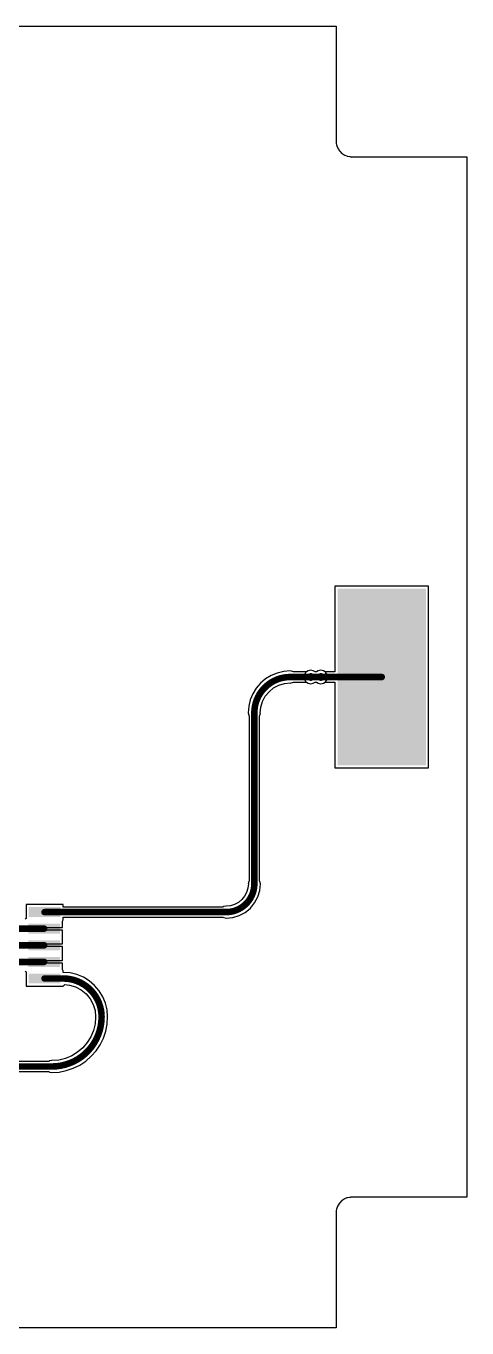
# Model space of a CAD drawing. Header units: millimetres. Extents: x 0.2 to 99.8, y 0.1 to 99.7.
# Drawn here: x 66.1 to 99.8, y 0.1 to 99.7 of the extents above; entities that cross this region are included whole.
import ezdxf

# ---------------------------------------------------------------- set-up
doc = ezdxf.new("R2010")
doc.units = ezdxf.units.MM
for name, color, linetype in [('BottomLayer', 5, 'Continuous'), ('TopLayer', 1, 'Continuous'), ('ViaHoleLayer', 16, 'Continuous')]:
    doc.layers.add(name, color=color, linetype=linetype)

msp = doc.modelspace()

# ---------------------------------------------------------------- linework, layer by layer
at = {"layer": 'BottomLayer'}
for p, q in [((10.217, 99.656), (89.809, 99.656)), ((89.809, 99.656), (89.809, 90.86)), ((89.809, 90.86), (89.81, 90.855)), ((89.81, 90.855), (89.809, 90.85)), ((89.809, 90.85), (89.814, 90.752)), ((89.814, 90.752), (89.818, 90.738)), ((89.818, 90.738), (89.818, 90.723)), ((89.818, 90.723), (89.856, 90.53)), ((89.856, 90.53), (89.863, 90.512)), ((89.863, 90.512), (89.867, 90.492)), ((89.867, 90.492), (89.942, 90.311)), ((89.942, 90.311), (89.954, 90.294)), ((89.954, 90.294), (89.961, 90.276)), ((89.961, 90.276), (90.07, 90.113)), ((90.07, 90.113), (90.084, 90.098)), ((90.084, 90.098), (90.096, 90.082)), ((90.096, 90.082), (90.234, 89.943)), ((90.234, 89.943), (90.251, 89.932)), ((90.251, 89.932), (90.265, 89.918)), ((90.265, 89.918), (90.428, 89.809)), ((90.428, 89.809), (90.447, 89.801)), ((90.447, 89.801), (90.463, 89.79)), ((90.463, 89.79), (90.644, 89.715)), ((90.644, 89.715), (90.664, 89.711)), ((90.664, 89.711), (90.683, 89.703)), ((90.683, 89.703), (90.875, 89.665)), ((90.875, 89.665), (90.89, 89.665)), ((90.89, 89.665), (90.905, 89.662)), ((90.905, 89.662), (91.003, 89.657)), ((91.003, 89.657), (91.008, 89.657)), ((91.008, 89.657), (91.013, 89.656)), ((91.013, 89.656), (99.809, 89.656)), ((99.809, 89.656), (99.809, 10.064)), ((84.854, 49.973), (84.425, 49.71)), ((85.318, 50.166), (84.854, 49.973)), ((85.808, 50.283), (85.318, 50.166)), ((86.309, 50.323), (85.808, 50.283)), ((86.309, 50.322), (86.309, 50.323)), ((86.486, 50.286), (86.309, 50.322)), ((86.549, 50.244), (86.486, 50.286)), ((87.542, 50.244), (86.549, 50.244)), ((87.677, 50.334), (87.542, 50.244)), ((87.873, 50.373), (87.677, 50.334)), ((88.07, 50.334), (87.873, 50.373)), ((88.205, 50.244), (88.07, 50.334)), ((88.315, 50.244), (88.205, 50.244)), ((88.45, 50.334), (88.315, 50.244)), ((88.646, 50.373), (88.45, 50.334)), ((88.842, 50.334), (88.646, 50.373)), ((89.009, 50.223), (88.842, 50.334)), ((89.12, 50.056), (89.009, 50.223)), ((89.159, 49.86), (89.12, 50.056)), ((89.12, 49.664), (89.159, 49.86)), ((83.716, 49.001), (83.453, 48.572)), ((84.042, 49.384), (83.716, 49.001)), ((84.425, 49.71), (84.042, 49.384)), ((84.691, 48.735), (85.037, 49.02)), ((85.037, 49.02), (85.433, 49.231)), ((85.433, 49.231), (85.862, 49.362)), ((85.862, 49.362), (86.302, 49.405)), ((86.302, 49.405), (86.309, 49.398)), ((86.309, 49.398), (86.486, 49.434)), ((86.309, 49.398), (86.309, 49.398)), ((86.486, 49.434), (86.549, 49.476)), ((86.549, 49.476), (87.542, 49.476)), ((87.542, 49.476), (87.677, 49.386)), ((87.677, 49.386), (87.873, 49.347)), ((87.873, 49.347), (88.07, 49.386)), ((88.07, 49.386), (88.205, 49.476)), ((88.205, 49.476), (88.315, 49.476)), ((88.315, 49.476), (88.45, 49.386)), ((88.45, 49.386), (88.646, 49.347)), ((88.646, 49.347), (88.842, 49.386)), ((88.842, 49.386), (89.009, 49.497)), ((89.009, 49.497), (89.12, 49.664)), ((83.26, 48.108), (83.143, 47.618)), ((83.453, 48.572), (83.26, 48.108)), ((84.064, 47.564), (84.195, 47.993)), ((84.195, 47.993), (84.406, 48.389)), ((84.406, 48.389), (84.691, 48.735)), ((83.143, 47.618), (83.103, 47.117)), ((83.103, 47.117), (83.104, 47.117)), ((83.104, 47.117), (83.14, 46.94)), ((83.14, 46.94), (83.182, 46.877)), ((83.182, 46.877), (83.182, 34.276)), ((83.95, 46.877), (83.992, 46.94)), ((83.95, 34.276), (83.95, 46.877)), ((83.992, 46.94), (84.028, 47.117)), ((84.021, 47.124), (84.064, 47.564)), ((84.028, 47.117), (84.021, 47.124)), ((84.028, 47.117), (84.028, 47.117)), ((83.108, 34.032), (83.076, 33.704)), ((83.14, 34.213), (83.104, 34.036)), ((83.104, 34.036), (83.104, 34.036)), ((83.104, 34.036), (83.108, 34.032)), ((83.182, 34.276), (83.14, 34.213)), ((83.992, 34.213), (83.95, 34.276)), ((83.981, 33.524), (84.031, 34.036)), ((84.028, 34.036), (83.992, 34.213)), ((84.031, 34.036), (84.028, 34.036)), ((82.822, 33.09), (82.61, 32.833)), ((82.979, 33.385), (82.822, 33.09)), ((83.076, 33.704), (82.979, 33.385)), ((83.589, 32.578), (83.832, 33.032)), ((83.832, 33.032), (83.981, 33.524)), ((68.948, 32.461), (66.129, 32.461)), ((66.129, 32.461), (66.129, 31.38)), ((68.948, 32.261), (68.948, 32.461)), ((81.167, 32.261), (68.948, 32.261)), ((81.23, 32.303), (81.167, 32.261)), ((81.407, 32.339), (81.23, 32.303)), ((81.411, 32.335), (81.407, 32.339)), ((81.407, 32.339), (81.407, 32.339)), ((81.739, 32.367), (81.411, 32.335)), ((82.058, 32.464), (81.739, 32.367)), ((82.353, 32.621), (82.058, 32.464)), ((82.61, 32.833), (82.353, 32.621)), ((82.865, 31.854), (83.263, 32.18)), ((83.263, 32.18), (83.589, 32.578)), ((66.129, 31.38), (66.064, 31.324)), ((68.91, 31.182), (68.948, 31.293)), ((68.91, 30.709), (68.91, 31.182)), ((68.948, 31.302), (68.948, 31.493)), ((68.948, 31.493), (81.167, 31.493)), ((68.948, 31.293), (68.948, 31.302)), ((81.167, 31.493), (81.23, 31.451)), ((81.23, 31.451), (81.407, 31.415)), ((81.407, 31.412), (81.919, 31.462)), ((81.407, 31.415), (81.407, 31.412)), ((81.919, 31.462), (82.411, 31.611)), ((82.411, 31.611), (82.865, 31.854)), ((67.501, 30.505), (67.501, 30.709)), ((67.501, 30.709), (68.91, 30.709)), ((68.91, 30.505), (67.501, 30.505)), ((68.91, 30.048), (68.91, 30.505)), ((68.91, 30.023), (68.91, 30.048)), ((68.91, 29.921), (68.91, 30.023)), ((68.91, 29.896), (68.91, 29.921)), ((68.91, 29.439), (68.91, 29.896)), ((67.501, 29.235), (67.501, 29.439)), ((67.501, 29.439), (68.91, 29.439)), ((68.91, 29.235), (67.501, 29.235)), ((68.91, 28.778), (68.91, 29.235)), ((67.501, 27.965), (67.501, 28.169)), ((67.501, 28.169), (68.91, 28.169)), ((68.91, 27.965), (67.501, 27.965)), ((68.91, 28.753), (68.91, 28.778)), ((68.91, 28.651), (68.91, 28.753)), ((68.91, 28.626), (68.91, 28.651)), ((68.91, 28.169), (68.91, 28.626)), ((68.91, 27.508), (68.91, 27.965)), ((66.064, 27.35), (66.129, 27.294)), ((66.129, 27.294), (66.129, 26.213)), ((68.91, 27.492), (68.91, 27.508)), ((68.948, 27.381), (68.91, 27.492)), ((68.961, 27.26), (68.948, 27.381)), ((68.948, 27.381), (68.948, 27.381)), ((69.493, 27.218), (68.961, 27.26)), ((70.011, 27.094), (69.493, 27.218)), ((70.504, 26.89), (70.011, 27.094)), ((66.129, 26.213), (68.948, 26.213)), ((68.948, 26.217), (69.075, 26.332)), ((68.948, 26.213), (68.948, 26.217)), ((69.075, 26.332), (69.445, 26.296)), ((69.445, 26.296), (69.911, 26.155)), ((69.911, 26.155), (70.34, 25.925)), ((70.34, 25.925), (70.716, 25.617)), ((70.959, 26.611), (70.504, 26.89)), ((71.364, 26.265), (70.959, 26.611)), ((71.71, 25.859), (71.364, 26.265)), ((70.716, 25.617), (71.025, 25.241)), ((71.025, 25.241), (71.254, 24.812)), ((71.989, 25.405), (71.71, 25.859)), ((72.193, 24.912), (71.989, 25.405)), ((72.318, 24.393), (72.193, 24.912)), ((71.254, 24.812), (71.395, 24.346)), ((71.395, 24.346), (71.44, 23.889)), ((72.359, 23.862), (72.318, 24.393)), ((71.4, 23.339), (71.278, 22.829)), ((71.439, 23.838), (71.4, 23.339)), ((71.44, 23.889), (71.435, 23.862)), ((71.435, 23.862), (71.439, 23.838)), ((72.213, 22.76), (72.322, 23.306)), ((72.322, 23.306), (72.358, 23.862)), ((72.358, 23.862), (72.359, 23.862)), ((71.077, 22.345), (70.803, 21.898)), ((71.278, 22.829), (71.077, 22.345)), ((71.788, 21.733), (72.034, 22.232)), ((72.034, 22.232), (72.213, 22.76)), ((70.064, 21.159), (69.617, 20.885)), ((70.463, 21.5), (70.064, 21.159)), ((70.803, 21.898), (70.463, 21.5)), ((71.111, 20.851), (71.478, 21.27)), ((71.478, 21.27), (71.788, 21.733)), ((67.86, 20.45), (54.01, 20.45)), ((67.924, 20.492), (67.86, 20.45)), ((68.101, 20.528), (67.924, 20.492)), ((68.107, 20.522), (68.101, 20.528)), ((68.101, 20.528), (68.101, 20.528)), ((68.623, 20.562), (68.107, 20.522)), ((69.133, 20.685), (68.623, 20.562)), ((69.617, 20.885), (69.133, 20.685)), ((69.202, 19.749), (69.73, 19.928)), ((69.73, 19.928), (70.229, 20.175)), ((70.229, 20.175), (70.692, 20.484)), ((70.692, 20.484), (71.111, 20.851)), ((54.01, 19.682), (67.86, 19.682)), ((67.86, 19.682), (67.924, 19.64)), ((67.924, 19.64), (68.101, 19.604)), ((68.101, 19.604), (68.656, 19.641)), ((68.101, 19.604), (68.101, 19.604)), ((68.656, 19.641), (69.202, 19.749)), ((90.644, 10.006), (90.463, 9.931)), ((90.664, 10.01), (90.644, 10.006)), ((90.683, 10.017), (90.664, 10.01)), ((90.875, 10.056), (90.683, 10.017)), ((90.89, 10.056), (90.875, 10.056)), ((90.905, 10.059), (90.89, 10.056)), ((91.003, 10.064), (90.905, 10.059)), ((91.008, 10.063), (91.003, 10.064)), ((91.013, 10.064), (91.008, 10.063)), ((99.809, 10.064), (91.013, 10.064)), ((89.814, 8.968), (89.809, 8.87)), ((89.818, 8.983), (89.814, 8.968)), ((89.856, 9.19), (89.818, 8.998)), ((89.818, 8.998), (89.818, 8.983)), ((89.863, 9.209), (89.856, 9.19)), ((89.867, 9.229), (89.863, 9.209)), ((89.942, 9.41), (89.867, 9.229)), ((89.954, 9.427), (89.942, 9.41)), ((89.961, 9.445), (89.954, 9.427)), ((90.07, 9.608), (89.961, 9.445)), ((90.084, 9.622), (90.07, 9.608)), ((90.096, 9.639), (90.084, 9.622)), ((90.234, 9.778), (90.096, 9.639)), ((90.251, 9.789), (90.234, 9.778)), ((90.265, 9.803), (90.251, 9.789)), ((90.428, 9.912), (90.265, 9.803)), ((90.447, 9.92), (90.428, 9.912)), ((90.463, 9.931), (90.447, 9.92)), ((89.809, 8.87), (89.81, 8.865)), ((89.81, 8.865), (89.809, 8.86)), ((89.809, 8.86), (89.809, 0.064)), ((89.809, 0.064), (10.217, 0.064))]:
    msp.add_line(p, q, dxfattribs=at)
at = {"layer": 'BottomLayer', "const_width": 0.499}
for points in [[(83.566, 47.117, -0.414214), (86.309, 49.86)], [(83.566, 34.036, -0.414214), (81.407, 31.877)], [(68.961, 26.797, -0.414214), (71.896, 23.862)], [(71.896, 23.862, -0.414214), (68.101, 20.066)]]:
    msp.add_lwpolyline(points, format="xyb", dxfattribs=at)
at = {"layer": 'BottomLayer'}
for points, const_width in [([(86.309, 49.86), (87.873, 49.86)], 0.499), ([(87.873, 49.86), (88.646, 49.86)], 0.499), ([(83.566, 34.036), (83.566, 47.117)], 0.499), ([(67.539, 31.877), (81.407, 31.877)], 0.499), ([(61.531, 30.607), (67.501, 30.607)], 0.508), ([(64.516, 29.337), (67.501, 29.337)], 0.508), ([(61.531, 28.067), (67.501, 28.067)], 0.508), ([(67.539, 26.797), (68.961, 26.797)], 0.499), ([(53.77, 20.066), (68.101, 20.066)], 0.499)]:
    msp.add_lwpolyline(points, dxfattribs=dict(at, const_width=const_width))
for points, const_width in [([(86.184, 49.86, 1), (86.434, 49.86, 1)], 0.249), ([(86.184, 49.86, 1), (86.434, 49.86, 1)], 0.249), ([(87.723, 49.86, 1), (88.023, 49.86, 1)], 0.3), ([(87.749, 49.86, 1), (87.998, 49.86, 1)], 0.249), ([(87.749, 49.86, 1), (87.998, 49.86, 1)], 0.249), ([(88.496, 49.86, 1), (88.796, 49.86, 1)], 0.3), ([(88.521, 49.86, 1), (88.771, 49.86, 1)], 0.249), ([(83.441, 47.117, 1), (83.691, 47.117, 1)], 0.249), ([(83.441, 47.117, 1), (83.691, 47.117, 1)], 0.249), ([(83.441, 34.036, 1), (83.691, 34.036, 1)], 0.249), ([(83.441, 34.036, 1), (83.691, 34.036, 1)], 0.249), ([(67.414, 31.877, 1), (67.663, 31.877, 1)], 0.249), ([(81.282, 31.877, 1), (81.532, 31.877, 1)], 0.249), ([(81.282, 31.877, 1), (81.532, 31.877, 1)], 0.249), ([(67.373, 30.607, 1), (67.627, 30.607, 1)], 0.254), ([(67.373, 29.337, 1), (67.627, 29.337, 1)], 0.254), ([(67.373, 28.067, 1), (67.627, 28.067, 1)], 0.254), ([(67.414, 26.797, 1), (67.663, 26.797, 1)], 0.249), ([(68.836, 26.797, 1), (69.086, 26.797, 1)], 0.249), ([(68.836, 26.797, 1), (69.086, 26.797, 1)], 0.249), ([(71.772, 23.862, 1), (72.021, 23.862, 1)], 0.249), ([(71.772, 23.862, 1), (72.021, 23.862, 1)], 0.249), ([(67.976, 20.066, 1), (68.225, 20.066, 1)], 0.249), ([(67.976, 20.066, 1), (68.225, 20.066, 1)], 0.249)]:
    msp.add_lwpolyline(points, format="xyb", close=True, dxfattribs=dict(at, const_width=const_width))
for points in [[(66.332, 31.496), (68.745, 31.496), (66.332, 32.258), (68.745, 32.258)], [(66.294, 30.226), (68.707, 30.226), (66.294, 30.988), (68.707, 30.988)], [(66.294, 28.956), (68.707, 28.956), (66.294, 29.718), (68.707, 29.718)], [(66.294, 27.686), (68.707, 27.686), (66.294, 28.448), (68.707, 28.448)], [(66.332, 26.416), (68.745, 26.416), (66.332, 27.178), (68.745, 27.178)]]:
    msp.add_solid(points, dxfattribs=at)
at = {"layer": 'TopLayer'}
for p, q in [((10.217, 99.656), (89.809, 99.656)), ((89.809, 99.656), (89.809, 90.86)), ((89.809, 90.86), (89.81, 90.855)), ((89.81, 90.855), (89.809, 90.85)), ((89.809, 90.85), (89.814, 90.752)), ((89.814, 90.752), (89.818, 90.738)), ((89.818, 90.738), (89.818, 90.723)), ((89.818, 90.723), (89.856, 90.53)), ((89.856, 90.53), (89.863, 90.512)), ((89.863, 90.512), (89.867, 90.492)), ((89.867, 90.492), (89.942, 90.311)), ((89.942, 90.311), (89.954, 90.294)), ((89.954, 90.294), (89.961, 90.276)), ((89.961, 90.276), (90.07, 90.113)), ((90.07, 90.113), (90.084, 90.098)), ((90.084, 90.098), (90.096, 90.082)), ((90.096, 90.082), (90.234, 89.943)), ((90.234, 89.943), (90.251, 89.932)), ((90.251, 89.932), (90.265, 89.918)), ((90.265, 89.918), (90.428, 89.809)), ((90.428, 89.809), (90.447, 89.801)), ((90.447, 89.801), (90.463, 89.79)), ((90.463, 89.79), (90.644, 89.715)), ((90.644, 89.715), (90.664, 89.711)), ((90.664, 89.711), (90.683, 89.703)), ((90.683, 89.703), (90.875, 89.665)), ((90.875, 89.665), (90.89, 89.665)), ((90.89, 89.665), (90.905, 89.662)), ((90.905, 89.662), (91.003, 89.657)), ((91.003, 89.657), (91.008, 89.657)), ((91.008, 89.657), (91.013, 89.656)), ((91.013, 89.656), (99.809, 89.656)), ((99.809, 89.656), (99.809, 10.064)), ((96.879, 56.813), (89.723, 56.813)), ((89.723, 56.813), (89.723, 50.244)), ((96.879, 42.907), (96.879, 56.813)), ((87.399, 50.056), (87.36, 49.86)), ((87.36, 49.86), (87.399, 49.664)), ((87.511, 50.223), (87.399, 50.056)), ((87.677, 50.334), (87.511, 50.223)), ((87.873, 50.373), (87.677, 50.334)), ((88.07, 50.334), (87.873, 50.373)), ((88.205, 50.244), (88.07, 50.334)), ((88.315, 50.244), (88.205, 50.244)), ((88.45, 50.334), (88.315, 50.244)), ((88.646, 50.373), (88.45, 50.334)), ((88.842, 50.334), (88.646, 50.373)), ((88.977, 50.244), (88.842, 50.334)), ((89.723, 50.244), (88.977, 50.244)), ((87.399, 49.664), (87.511, 49.497)), ((87.511, 49.497), (87.677, 49.386)), ((87.677, 49.386), (87.873, 49.347)), ((87.873, 49.347), (88.07, 49.386)), ((88.07, 49.386), (88.205, 49.476)), ((88.205, 49.476), (88.315, 49.476)), ((88.315, 49.476), (88.45, 49.386)), ((88.45, 49.386), (88.646, 49.347)), ((88.646, 49.347), (88.842, 49.386)), ((88.842, 49.386), (88.977, 49.476)), ((88.977, 49.476), (89.723, 49.476)), ((89.723, 49.476), (89.723, 42.907)), ((89.723, 42.907), (96.879, 42.907)), ((90.644, 10.006), (90.463, 9.931)), ((90.664, 10.01), (90.644, 10.006)), ((90.683, 10.017), (90.664, 10.01)), ((90.875, 10.056), (90.683, 10.017)), ((90.89, 10.056), (90.875, 10.056)), ((90.905, 10.059), (90.89, 10.056)), ((91.003, 10.064), (90.905, 10.059)), ((91.008, 10.063), (91.003, 10.064)), ((91.013, 10.064), (91.008, 10.063)), ((99.809, 10.064), (91.013, 10.064)), ((89.814, 8.968), (89.809, 8.87)), ((89.818, 8.983), (89.814, 8.968)), ((89.856, 9.19), (89.818, 8.998)), ((89.818, 8.998), (89.818, 8.983)), ((89.863, 9.209), (89.856, 9.19)), ((89.867, 9.229), (89.863, 9.209)), ((89.942, 9.41), (89.867, 9.229)), ((89.954, 9.427), (89.942, 9.41)), ((89.961, 9.445), (89.954, 9.427)), ((90.07, 9.608), (89.961, 9.445)), ((90.084, 9.622), (90.07, 9.608)), ((90.096, 9.639), (90.084, 9.622)), ((90.234, 9.778), (90.096, 9.639)), ((90.251, 9.789), (90.234, 9.778)), ((90.265, 9.803), (90.251, 9.789)), ((90.428, 9.912), (90.265, 9.803)), ((90.447, 9.92), (90.428, 9.912)), ((90.463, 9.931), (90.447, 9.92)), ((89.809, 8.87), (89.81, 8.865)), ((89.81, 8.865), (89.809, 8.86)), ((89.809, 8.86), (89.809, 0.064)), ((89.809, 0.064), (10.217, 0.064))]:
    msp.add_line(p, q, dxfattribs=at)
for points, const_width in [([(87.723, 49.86, 1), (88.023, 49.86, 1)], 0.3), ([(87.749, 49.86, 1), (87.998, 49.86, 1)], 0.249), ([(88.496, 49.86, 1), (88.796, 49.86, 1)], 0.3), ([(88.521, 49.86, 1), (88.771, 49.86, 1)], 0.249), ([(88.521, 49.86, 1), (88.771, 49.86, 1)], 0.249), ([(93.176, 49.86, 1), (93.426, 49.86, 1)], 0.249)]:
    msp.add_lwpolyline(points, format="xyb", close=True, dxfattribs=dict(at, const_width=const_width))
at = {"layer": 'TopLayer', "const_width": 0.499}
for points in [[(87.873, 49.86), (88.646, 49.86)], [(88.646, 49.86), (93.301, 49.86)]]:
    msp.add_lwpolyline(points, dxfattribs=at)
at = {"layer": 'TopLayer'}
msp.add_solid([(96.676, 43.11), (96.676, 56.61), (89.926, 43.11), (89.926, 56.61)], dxfattribs=at)
at = {"layer": 'ViaHoleLayer', "const_width": 0.15}
for points in [[(87.798, 49.86, 1), (87.948, 49.86, 1)], [(88.571, 49.86, 1), (88.721, 49.86, 1)]]:
    msp.add_lwpolyline(points, format="xyb", close=True, dxfattribs=at)

doc.saveas('drawing.dxf')
